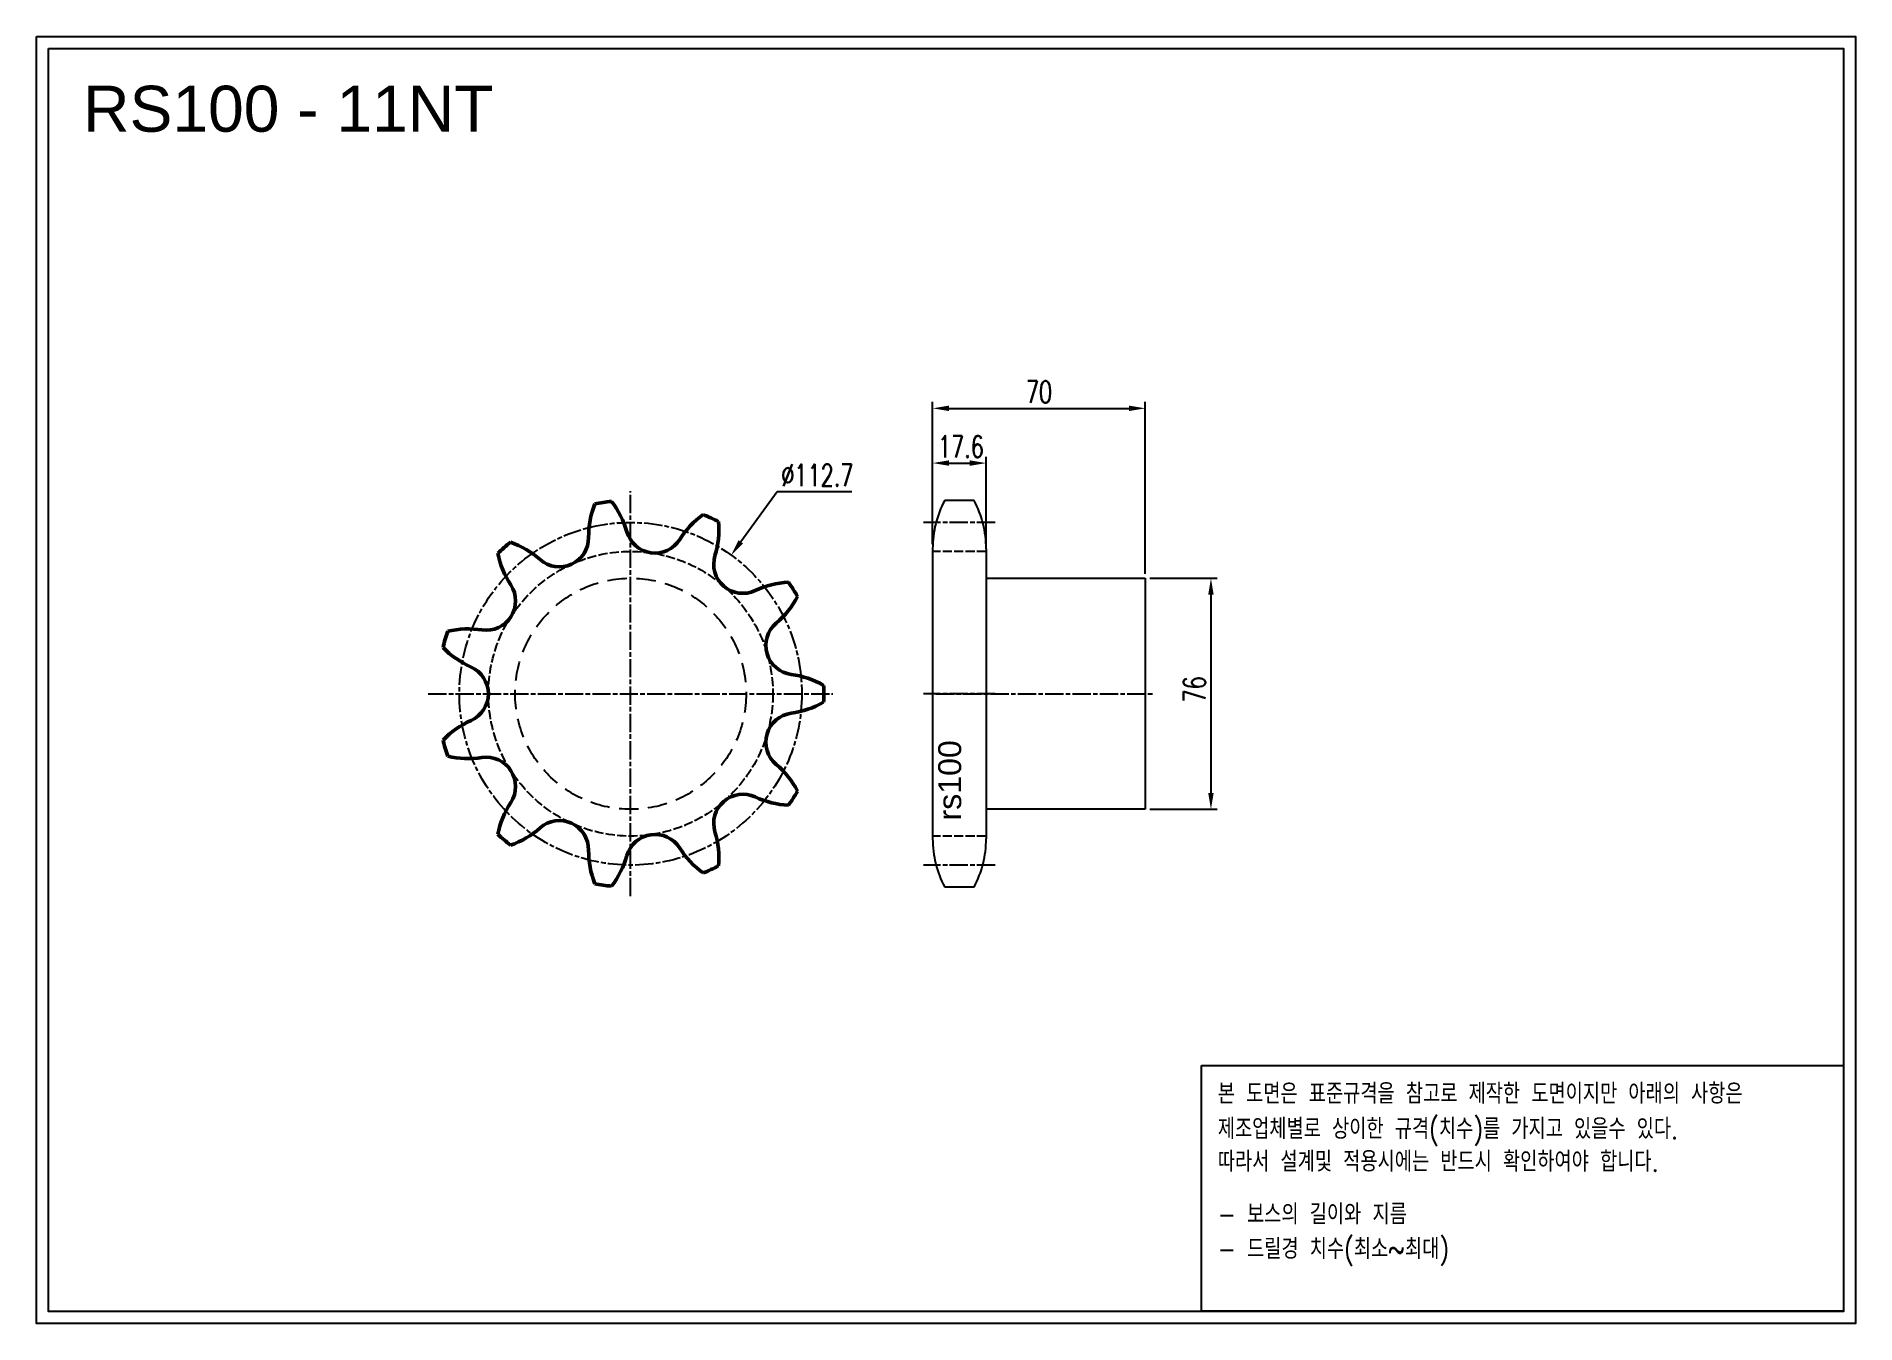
# Model space of a CAD drawing. Header units: millimetres. Extents: x -21673 to -21075, y 15711 to 16134.
import ezdxf

# ---------------------------------------------------------------- set-up
doc = ezdxf.new("R2010")
doc.units = ezdxf.units.MM
for name, pattern in [('AM_ISO02W050', [7.5, 6, -1.5]), ('AM_ISO02W050x2', [3.75, 3, -0.75]), ('AM_ISO08W050', [18, 12, -1.5, 3, -1.5]), ('AM_ISO08W050x2', [9, 6, -0.75, 1.5, -0.75]), ('HIDDEN', [9.525, 6.35, -3.175])]:
    doc.linetypes.add(name, pattern=pattern)
for name, color, linetype, lineweight in [('AM_0N', 7, 'Continuous', 50), ('AM_3N', 6, 'AM_ISO02W050', 25), ('AM_7', 4, 'AM_ISO08W050', 25), ('AM_7N', 4, 'AM_ISO08W050', 25)]:
    doc.layers.add(name, color=color, linetype=linetype, lineweight=lineweight)
doc.layers.add('HL', color=2, linetype='HIDDEN')
doc.layers.add('S-DIM', color=7, linetype='Continuous')
doc.styles.add('HAN', font='ROMANS.shx', dxfattribs={"width": 0.7, "bigfont": 'whgtxt.shx'})
doc.styles.add('HSG', font='SIMPLEX.shx', dxfattribs={"width": 0.7, "bigfont": 'HSG.shx'})
doc.styles.get("Standard").update_dxf_attribs({"font": 'arial.ttf'})
doc.dimstyles.new('APP16', dxfattribs={"dimscale": 3, "dimtxt": 2.4, "dimasz": 1.8, "dimexe": 0.7, "dimexo": 0.5, "dimgap": 0.6, "dimtad": 1, "dimtoh": 1, "dimdec": 1, "dimrnd": 0.01, "dimzin": 9, "dimdsep": 46, "dimtxsty": 'HSG', "dimcen": 0, "dimclrd": 1, "dimclre": 1, "dimclrt": 256, "dimazin": 2, "dimtp": 1, "dimtm": 1, "dimtfac": 0.5, "dimtdec": 1, "dimtofl": 0, "dimtmove": 0, "dimatfit": 3, "dimfxl": 0, "dimtvp": 1, "dimtolj": 2, "dimlwd": -1, "dimlwe": -1, "dimarcsym": 0})

# ---------------------------------------------------------------- blocks, each defined once
blk = doc.blocks.new('*D1')
at = {"layer": 'Defpoints', "color": 0, "transparency": 16777216}
for p in [(-21308.49, 15955.96), (-21308.49, 15879.96), (-21286.89, 15879.96)]:
    blk.add_point(p, dxfattribs=at)
at = {"layer": 'S-DIM', "color": 1, "transparency": 16777216}
for p, q in [((-21306.99, 15955.96), (-21284.79, 15955.96)), ((-21286.89, 15950.56), (-21286.89, 15885.36)), ((-21306.99, 15879.96), (-21284.79, 15879.96))]:
    blk.add_line(p, q, dxfattribs=at)
for points in [[(-21287.79, 15950.56), (-21285.99, 15950.56), (-21286.89, 15955.96)], [(-21287.79, 15885.36), (-21285.99, 15885.36), (-21286.89, 15879.96)]]:
    blk.add_solid(points, dxfattribs=at)
at = {"layer": 'S-DIM', "transparency": 16777216, "insert": (-21292.29, 15919.37), "char_height": 7.2, "attachment_point": 5, "rotation": 90, "style": 'HSG'}
blk.add_mtext('\\A2;76', dxfattribs=at)
blk = doc.blocks.new('*D2')
at = {"layer": 'Defpoints', "color": 0, "transparency": 16777216}
for p in [(-21360.89, 15993.84), (-21378.49, 15965.65), (-21360.89, 15964.79)]:
    blk.add_point(p, dxfattribs=at)
at = {"layer": 'S-DIM', "color": 1, "transparency": 16777216}
for p, q in [((-21378.49, 15967.15), (-21378.49, 15995.94)), ((-21373.09, 15993.84), (-21366.29, 15993.84)), ((-21360.89, 15966.29), (-21360.89, 15995.94))]:
    blk.add_line(p, q, dxfattribs=at)
for points in [[(-21373.09, 15994.74), (-21373.09, 15992.94), (-21378.49, 15993.84)], [(-21366.29, 15994.74), (-21366.29, 15992.94), (-21360.89, 15993.84)]]:
    blk.add_solid(points, dxfattribs=at)
at = {"layer": 'S-DIM', "transparency": 16777216, "insert": (-21369.18, 15999.24), "char_height": 7.2, "attachment_point": 5, "style": 'HSG'}
blk.add_mtext('\\A2;17.6', dxfattribs=at)
blk = doc.blocks.new('*D3')
at = {"layer": 'Defpoints', "color": 0, "transparency": 16777216}
for p in [(-21308.49, 16011.84), (-21378.49, 15965.65), (-21308.49, 15955.96)]:
    blk.add_point(p, dxfattribs=at)
at = {"layer": 'S-DIM', "color": 1, "transparency": 16777216}
for p, q in [((-21378.49, 15967.15), (-21378.49, 16013.94)), ((-21373.09, 16011.84), (-21313.89, 16011.84)), ((-21308.49, 15957.46), (-21308.49, 16013.94))]:
    blk.add_line(p, q, dxfattribs=at)
for points in [[(-21373.09, 16012.74), (-21373.09, 16010.94), (-21378.49, 16011.84)], [(-21313.89, 16012.74), (-21313.89, 16010.94), (-21308.49, 16011.84)]]:
    blk.add_solid(points, dxfattribs=at)
at = {"layer": 'S-DIM', "transparency": 16777216, "insert": (-21343.49, 16017.24), "char_height": 7.2, "attachment_point": 5, "style": 'HSG'}
blk.add_mtext('\\A2;70', dxfattribs=at)
blk = doc.blocks.new('*D4')
at = {"layer": 'Defpoints', "color": 0, "transparency": 16777216}
for p in [(-21444.79, 15963.56), (-21510.99, 15872.36)]:
    blk.add_point(p, dxfattribs=at)
at = {"layer": 'S-DIM', "color": 1, "transparency": 16777216}
for p, q in [((-21429.64, 15984.43), (-21441.62, 15967.93)), ((-21405.04, 15984.43), (-21429.64, 15984.43))]:
    blk.add_line(p, q, dxfattribs=at)
blk.add_solid([(-21442.35, 15968.46), (-21440.89, 15967.4), (-21444.79, 15963.56)], dxfattribs=at)
at = {"layer": 'S-DIM', "transparency": 16777216, "insert": (-21416.44, 15989.83), "char_height": 7.2, "attachment_point": 5, "style": 'HSG'}
blk.add_mtext('\\A2;∅112.7', dxfattribs=at)
blk = doc.blocks.new('notice1')
at = {"color": 4}
blk.add_lwpolyline([(-22142.12, 1735.9), (-22053.8, 1735.9), (-22053.8, 1702.07), (-22142.12, 1702.07)], close=True, dxfattribs=at)
at = {"color": 4, "style": 'HAN', "width": 0.8}
for s, p in [('본 도면은 표준규격을 참고로 제작한 도면이지만 아래의 사항은', (-22139.9, 1730.62)), ('제조업체별로 상이한 규격(치수)를 가지고 있을수 있다.', (-22139.9, 1725.78)), ('따라서 설계및 적용시에는 반드시 확인하여야 합니다.', (-22139.9, 1721.28)), ('- 보스의 길이와 지름', (-22139.9, 1714.03)), ('- 드릴경 치수(최소~최대)', (-22139.9, 1709.27))]:
    blk.add_text(s, height=2.7949, dxfattribs=at).set_placement(p)

msp = doc.modelspace()

# ---------------------------------------------------------------- linework, layer by layer
for p, q in [((-21364.86, 15981.55), (-21374.51, 15981.55)), ((-21378.49, 15965.65), (-21378.49, 15870.27)), ((-21360.89, 15965.65), (-21360.89, 15870.27)), ((-21360.89, 15955.96), (-21308.49, 15955.96)), ((-21308.49, 15955.96), (-21308.49, 15879.96)), ((-21308.49, 15879.96), (-21360.89, 15879.96)), ((-21364.86, 15854.37), (-21374.51, 15854.37))]:
    msp.add_line(p, q)
for points in [[(-21673.47, 16134.17), (-21074.71, 16134.17), (-21074.71, 15710.81), (-21673.47, 15710.81)], [(-21669.43, 16130.14), (-21078.75, 16130.14), (-21078.75, 15714.84), (-21669.43, 15714.84)]]:
    msp.add_lwpolyline(points, close=True)
for centre, start, end in [((-21344.69, 15965.65), 151.93881, 180), ((-21394.69, 15965.65), 0, 28.06119), ((-21344.69, 15870.27), 180, 208.06119), ((-21394.69, 15870.27), 331.93881, 0)]:
    msp.add_arc(centre, 33.8, start, end)
at = {"layer": 'AM_0N'}
for centre, radius, start, end in [((-21477.89, 15917.96), 63.59, 95.68545, 100.67819), ((-21507.69, 15963.05), 29.72, 15.90909, 37.74553), ((-21462, 15969.62), 29.72, 158.6181, 180.45455), ((-21436.6, 15952.83), 29.72, 125.89083, 147.72727), ((-21477.89, 15917.96), 63.59, 62.95818, 67.95092), ((-21501.34, 15969.31), 9.62, 228.63636, 0.45455), ((-21469.86, 15973.83), 9.62, 195.90909, 327.72727), ((-21478.58, 15972), 29.72, 343.18182, 5.01826), ((-21477.89, 15917.96), 63.59, 128.41272, 133.40546), ((-21492.45, 15970.01), 29.72, 191.34538, 213.18182), ((-21527.33, 15939.78), 29.72, 48.63636, 70.47281), ((-21440.93, 15960.62), 9.62, 163.18182, 295), ((-21525.37, 15948.48), 9.62, 261.36364, 33.18182), ((-21424.3, 15924.97), 29.72, 93.16356, 115), ((-21477.89, 15917.96), 63.59, 30.2309, 35.22364), ((-21449.26, 15963.8), 29.72, 310.45455, 332.29099), ((-21531.28, 15909.59), 29.72, 81.36364, 103.20008), ((-21423.73, 15933.86), 9.62, 130.45455, 262.27273), ((-21477.89, 15917.96), 63.59, 161.13999, 166.13273), ((-21518.28, 15953.87), 29.72, 224.07265, 245.90909), ((-21534.33, 15917.96), 9.62, 294.09091, 65.90909), ((-21429.02, 15894.88), 29.72, 60.43628, 82.27273), ((-21429.02, 15941.04), 29.72, 277.72727, 299.56372), ((-21477.89, 15917.96), 63.59, 357.50363, 2.49637), ((-21518.28, 15882.05), 29.72, 114.09091, 135.92735), ((-21423.73, 15902.06), 9.62, 97.72727, 229.54545), ((-21477.89, 15917.96), 63.59, 193.86727, 198.86001), ((-21531.28, 15926.34), 29.72, 256.79992, 278.63636), ((-21525.37, 15887.45), 9.62, 326.81818, 98.63636), ((-21449.26, 15872.13), 29.72, 27.70901, 49.54545), ((-21440.93, 15875.31), 9.62, 65, 196.81818), ((-21477.89, 15917.96), 63.59, 324.77636, 329.7691), ((-21492.45, 15865.92), 29.72, 146.81818, 168.65462), ((-21424.3, 15910.96), 29.72, 245, 266.83644), ((-21527.33, 15896.15), 29.72, 289.52719, 311.36364), ((-21501.34, 15866.62), 9.62, 359.54545, 131.36364), ((-21477.89, 15917.96), 63.59, 226.59454, 231.58728), ((-21469.86, 15862.09), 9.62, 32.27273, 164.09091), ((-21436.6, 15883.1), 29.72, 212.27273, 234.10917), ((-21478.58, 15863.92), 29.72, 354.98174, 16.81818), ((-21462, 15866.31), 29.72, 179.54545, 201.3819), ((-21507.69, 15872.88), 29.72, 322.25447, 344.09091), ((-21477.89, 15917.96), 63.59, 292.04908, 297.04182), ((-21477.89, 15917.96), 63.59, 259.32181, 264.31455)]:
    msp.add_arc(centre, radius, start, end, dxfattribs=at)
at = {"layer": 'AM_3N', "linetype": 'AM_ISO02W050x2'}
for p, q in [((-21360.89, 15964.79), (-21378.49, 15964.79)), ((-21360.89, 15871.14), (-21378.49, 15871.14))]:
    msp.add_line(p, q, dxfattribs=at)
msp.add_circle((-21477.89, 15917.96), 46.82, dxfattribs=at)
at = {"layer": 'AM_7', "linetype": 'AM_ISO08W050x2'}
for p, q in [((-21357.89, 15974.31), (-21381.49, 15974.31)), ((-21357.89, 15917.96), (-21381.49, 15917.96)), ((-21377.43, 15917.96), (-21305.67, 15917.96)), ((-21357.89, 15861.62), (-21381.49, 15861.62))]:
    msp.add_line(p, q, dxfattribs=at)
msp.add_circle((-21477.89, 15917.96), 56.35, dxfattribs=at)
at = {"layer": 'AM_7N', "linetype": 'AM_ISO08W050x2'}
for p, q in [((-21477.89, 15851.37), (-21477.89, 15984.55)), ((-21544.48, 15917.96), (-21411.3, 15917.96))]:
    msp.add_line(p, q, dxfattribs=at)
at = {"layer": 'HL'}
msp.add_circle((-21477.89, 15917.96), 38, dxfattribs=at)

# ---------------------------------------------------------------- block references
at = {"xscale": 2.3911759872, "yscale": 2.3911759872, "zscale": 2.3911759872}
msp.add_blockref('notice1', (31655.76, 11644.9), dxfattribs=at)

# ---------------------------------------------------------------- texts
msp.add_text('RS100 - 11NT', height=15.12).set_placement((-21658.05, 16102.82))
at = {"insert": (-21376.66, 15876.27), "char_height": 7.56, "width": 32.5046, "attachment_point": 1, "rotation": 90}
msp.add_mtext('rs100', dxfattribs=at)

# ---------------------------------------------------------------- dimensions: what is measured, and where the dimension line sits
at = {"layer": 'S-DIM'}
dim = msp.add_linear_dim(base=(-21308.49, 16011.84), p1=(-21378.49, 15965.65), p2=(-21308.49, 15955.96), dimstyle='APP16', dxfattribs=at)
dim.commit()
dim.dimension.update_dxf_attribs({"geometry": '*D3', "text_midpoint": (-21343.49, 16017.24)})
dim = msp.add_linear_dim(base=(-21360.89, 15993.84), p1=(-21378.49, 15965.65), p2=(-21360.89, 15964.79), dimstyle='APP16', dxfattribs=at)
dim.commit()
dim.dimension.update_dxf_attribs({"geometry": '*D2', "text_midpoint": (-21369.18, 15993.84), "dimtype": 128})
dim = msp.add_diameter_dim_2p(p1=(-21510.99, 15872.36), p2=(-21444.79, 15963.56), dimstyle='APP16', dxfattribs=at)
dim.commit()
dim.dimension.update_dxf_attribs({"geometry": '*D4', "text_midpoint": (-21416.44, 15984.43), "dimtype": 131})
dim = msp.add_linear_dim(base=(-21286.89, 15879.96), p1=(-21308.49, 15955.96), p2=(-21308.49, 15879.96), angle=90, dimstyle='APP16', dxfattribs=at)
dim.commit()
dim.dimension.update_dxf_attribs({"geometry": '*D1', "text_midpoint": (-21286.89, 15919.37), "dimtype": 128})

doc.saveas('drawing.dxf')
